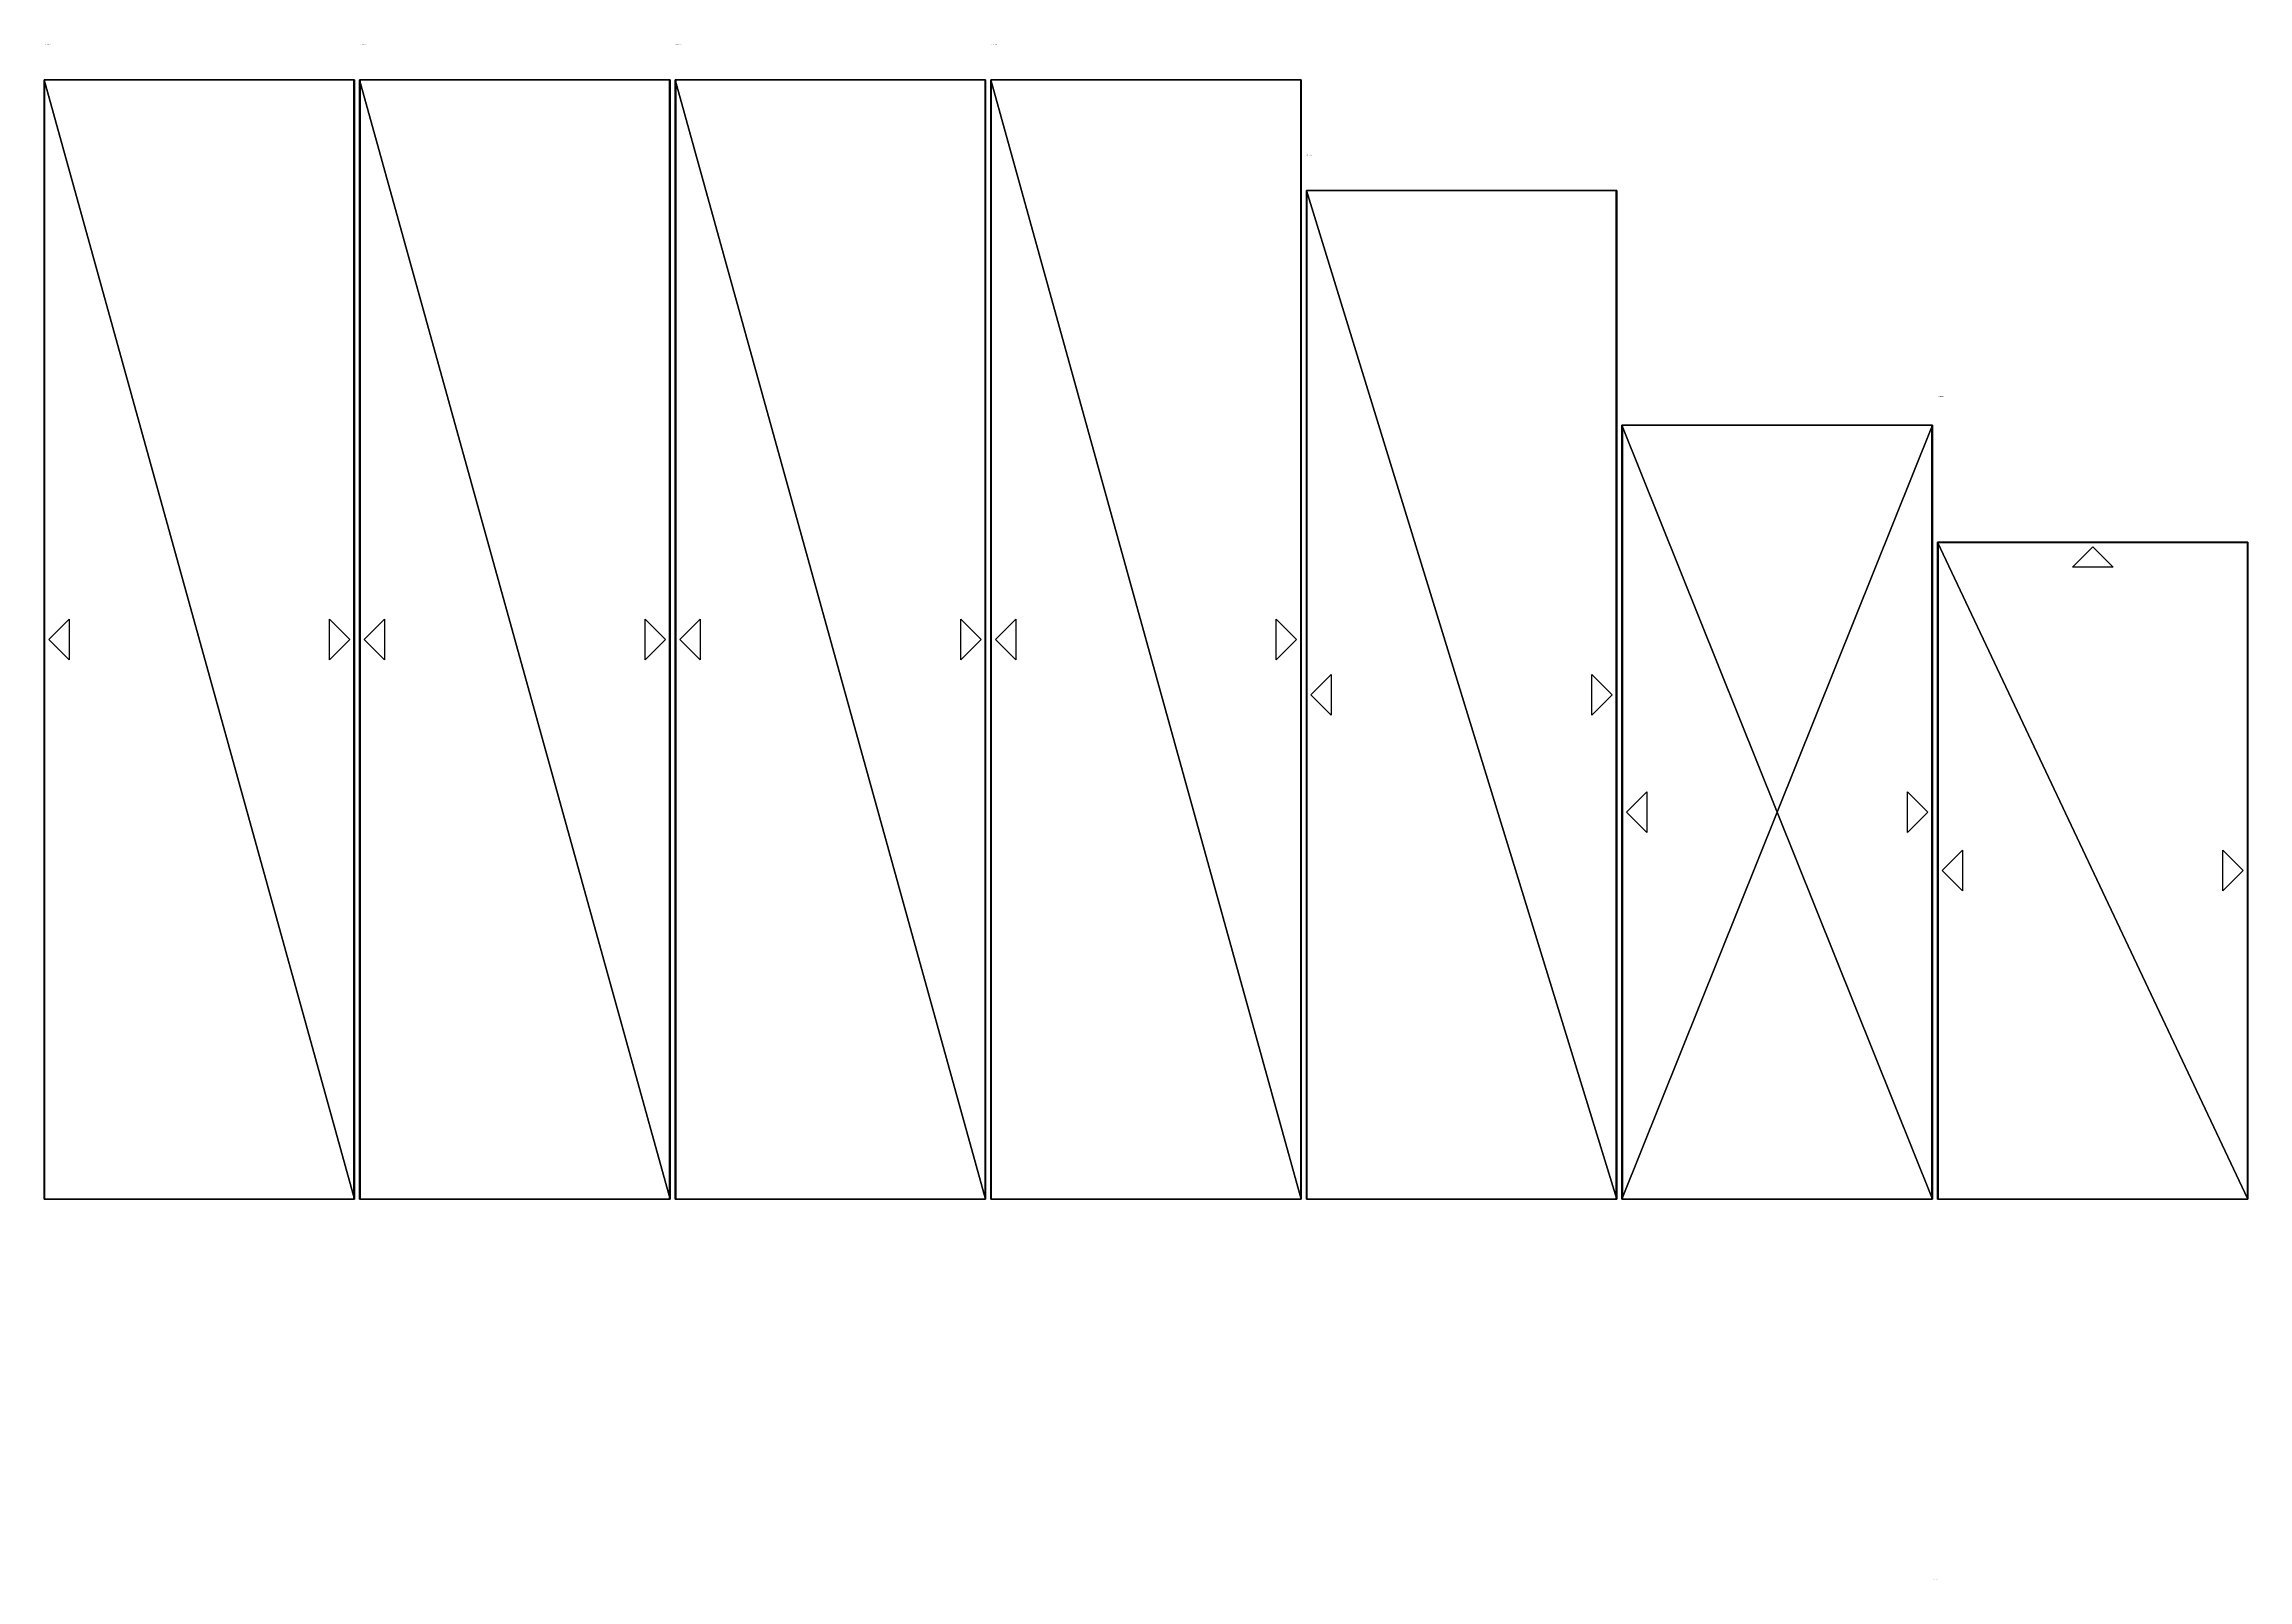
# Model space of a CAD drawing. Header units: millimetres. Extents: x -22333 to 21, y -1827 to 4092.
# Drawn here: x -22333 to -18073, y -736 to 2233 of the extents above; entities that cross this region are included whole.
import ezdxf

# ---------------------------------------------------------------- set-up
doc = ezdxf.new("R2010")
doc.units = ezdxf.units.MM
doc.header["$LTSCALE"] = 25.4
doc.layers.get('0').update_dxf_attribs({"true_color": 0xffffff})
doc.layers.add('ABF_cuttingLines', color=134, linetype='Continuous', true_color=0x009987)
doc.layers.add('ABF_edgeBanding', color=252, linetype='Continuous', true_color=0x777799)

# ---------------------------------------------------------------- blocks, each defined once
blk = doc.blocks.new('Group239#1')
at = {"layer": 'ABF_cuttingLines', "color": 0}
blk.add_polyline3d([(1, -1551, 0), (599, -1551, 0), (599, -282, 0), (1, -282, 0), (1, -1551, 0)], close=True, dxfattribs=at)
blk = doc.blocks.new('Group240#1')
at = {"layer": 'ABF_edgeBanding', "color": 0}
for points in [[(300, -289.9, 0), (339.3, -329.2, 0), (260.7, -329.2, 0), (300, -289.9, 0)], [(8.9, -916, 0), (48.2, -876.7, 0), (48.2, -955.3, 0), (8.9, -916, 0)], [(591.1, -916, 0), (551.8, -955.3, 0), (551.8, -876.7, 0), (591.1, -916, 0)]]:
    blk.add_polyline3d(points, close=True, dxfattribs=at)
blk = doc.blocks.new('_______ ______#31')
at = {"color": 0}
for p, q in [((0, -1551, 18), (0, -281, 18)), ((0, -281, 18), (600, -281, 18)), ((0, -1551), (0, -281)), ((0, -281), (600, -281)), ((0, -1551, 18), (0, -281, 18)), ((0, -281, 18), (0, -281)), ((0, -1551), (0, -281)), ((0, -281, 18), (600, -281, 18)), ((0, -281), (600, -281)), ((0, -281, 18), (0, -281)), ((600, -281, 18), (600, -1551, 18)), ((600, -281), (600, -1551)), ((600, -281, 18), (600, -281)), ((600, -281, 18), (600, -1551, 18)), ((600, -281), (600, -1551)), ((600, -281, 18), (600, -281)), ((600, -1551, 18), (0, -1551, 18)), ((600, -1551), (0, -1551)), ((0, -1551, 18), (0, -1551)), ((600, -1551, 18), (0, -1551, 18)), ((0, -1551, 18), (0, -1551)), ((600, -1551), (0, -1551)), ((600, -1551, 18), (600, -1551)), ((600, -1551, 18), (600, -1551))]:
    blk.add_line(p, q, dxfattribs=at)
at = {"layer": 'ABF_cuttingLines', "color": 0}
ref = blk.add_blockref('Group239#1', (0, 0, 18), dxfattribs=at)
ref.add_attrib('Skp_GroupInstanceName', '_ABF_cuttingLines', (0, 0), dxfattribs={"layer": '0', "height": 1})
at = {"layer": 'ABF_edgeBanding', "color": 0}
ref = blk.add_blockref('Group240#1', (0, 0, 18), dxfattribs=at)
ref.add_attrib('Skp_GroupInstanceName', '_ABF_edgeBanding', (0, 0), dxfattribs={"layer": '0', "height": 1})
at = {"color": 7, "true_color": 0xffffff}
mesh = blk.add_polyface(dxfattribs=at)
corners = [(600, -1551, 18), (0, -281, 18), (0, -1551, 18), (600, -281, 18)]
mesh.append_faces([[corners[k] for k in face] for face in [(0, 1, 2), (1, 0, 3)]], dxfattribs={"vtx0": -1, "color": 7})
at = {"color": 0}
mesh = blk.add_polyface(dxfattribs=at)
corners = [(0, -281), (600, -1551), (0, -1551), (600, -281)]
mesh.append_faces([[corners[k] for k in face] for face in [(0, 1, 2), (1, 0, 3)]], dxfattribs={"vtx0": -1, "color": 0})
mesh = blk.add_polyface(dxfattribs=at)
corners = [(0, -281, 18), (0, -1551), (0, -1551, 18), (0, -281)]
mesh.append_faces([[corners[k] for k in face] for face in [(0, 1, 2), (1, 0, 3)]], dxfattribs={"vtx0": -1, "color": 0})
mesh = blk.add_polyface(dxfattribs=at)
corners = [(0, -281, 18), (600, -281), (0, -281), (600, -281, 18)]
mesh.append_faces([[corners[k] for k in face] for face in [(0, 1, 2), (1, 0, 3)]], dxfattribs={"vtx0": -1, "color": 0})
mesh = blk.add_polyface(dxfattribs=at)
corners = [(600, -281), (600, -1551, 18), (600, -1551), (600, -281, 18)]
mesh.append_faces([[corners[k] for k in face] for face in [(0, 1, 2), (1, 0, 3)]], dxfattribs={"vtx0": -1, "color": 0})
mesh = blk.add_polyface(dxfattribs=at)
corners = [(600, -1551, 18), (0, -1551), (600, -1551), (0, -1551, 18)]
mesh.append_faces([[corners[k] for k in face] for face in [(0, 1, 2), (1, 0, 3)]], dxfattribs={"vtx0": -1, "color": 0})
blk = doc.blocks.new('Group241#1')
at = {"layer": 'ABF_cuttingLines', "color": 0}
blk.add_polyline3d([(-599, 2232, 0), (-599, 736, 0), (-1, 736, 0), (-1, 2232, 0), (-599, 2232, 0)], close=True, dxfattribs=at)
blk = doc.blocks.new('Group242#1')
at = {"layer": 'ABF_edgeBanding', "color": 0}
for points in [[(-591.1, 1484, 0), (-551.8, 1523.3, 0), (-551.8, 1444.7, 0), (-591.1, 1484, 0)], [(-8.9, 1484, 0), (-48.2, 1444.7, 0), (-48.2, 1523.3, 0), (-8.9, 1484, 0)]]:
    blk.add_polyline3d(points, close=True, dxfattribs=at)
blk = doc.blocks.new('______ 1. ___#126')
at = {"color": 0}
for p, q in [((-600, 2232, 18), (0, 2232, 18)), ((-600, 736, 18), (-600, 2232, 18)), ((-600, 2232), (0, 2232)), ((-600, 736), (-600, 2232)), ((-600, 2232, 18), (0, 2232, 18)), ((-600, 2232), (0, 2232)), ((-600, 2232, 18), (-600, 2232)), ((-600, 736, 18), (-600, 2232, 18)), ((-600, 2232, 18), (-600, 2232)), ((-600, 736), (-600, 2232)), ((0, 2232, 18), (0, 736, 18)), ((0, 2232), (0, 736)), ((0, 2232, 18), (0, 2232)), ((0, 2232, 18), (0, 736, 18)), ((0, 2232), (0, 736)), ((0, 2232, 18), (0, 2232)), ((0, 736, 18), (-600, 736, 18)), ((0, 736), (-600, 736)), ((0, 736, 18), (-600, 736, 18)), ((-600, 736, 18), (-600, 736)), ((0, 736), (-600, 736)), ((-600, 736, 18), (-600, 736)), ((0, 736, 18), (0, 736)), ((0, 736, 18), (0, 736))]:
    blk.add_line(p, q, dxfattribs=at)
at = {"layer": 'ABF_cuttingLines', "color": 0}
ref = blk.add_blockref('Group241#1', (0, 0, 18), dxfattribs=at)
ref.add_attrib('Skp_GroupInstanceName', '_ABF_cuttingLines', (0, 0), dxfattribs={"layer": '0', "height": 1})
at = {"layer": 'ABF_edgeBanding', "color": 0}
ref = blk.add_blockref('Group242#1', (0, 0, 18), dxfattribs=at)
ref.add_attrib('Skp_GroupInstanceName', '_ABF_edgeBanding', (0, 0), dxfattribs={"layer": '0', "height": 1})
at = {"color": 7, "true_color": 0xffffff}
mesh = blk.add_polyface(dxfattribs=at)
corners = [(0, 736, 18), (-600, 2232, 18), (-600, 736, 18), (0, 2232, 18)]
mesh.append_faces([[corners[k] for k in face] for face in [(0, 1, 2), (1, 0, 3)]], dxfattribs={"vtx0": -1, "color": 7})
at = {"color": 0}
mesh = blk.add_polyface(dxfattribs=at)
corners = [(0, 2232), (-600, 736), (-600, 2232), (0, 736)]
mesh.append_faces([[corners[k] for k in face] for face in [(0, 1, 2), (1, 0, 3)]], dxfattribs={"vtx0": -1, "color": 0})
mesh = blk.add_polyface(dxfattribs=at)
corners = [(-600, 2232, 18), (0, 2232), (-600, 2232), (0, 2232, 18)]
mesh.append_faces([[corners[k] for k in face] for face in [(0, 1, 2), (1, 0, 3)]], dxfattribs={"vtx0": -1, "color": 0})
mesh = blk.add_polyface(dxfattribs=at)
corners = [(-600, 2232, 18), (-600, 736), (-600, 736, 18), (-600, 2232)]
mesh.append_faces([[corners[k] for k in face] for face in [(0, 1, 2), (1, 0, 3)]], dxfattribs={"vtx0": -1, "color": 0})
mesh = blk.add_polyface(dxfattribs=at)
corners = [(0, 2232), (0, 736, 18), (0, 736), (0, 2232, 18)]
mesh.append_faces([[corners[k] for k in face] for face in [(0, 1, 2), (1, 0, 3)]], dxfattribs={"vtx0": -1, "color": 0})
mesh = blk.add_polyface(dxfattribs=at)
corners = [(0, 736, 18), (-600, 736), (0, 736), (-600, 736, 18)]
mesh.append_faces([[corners[k] for k in face] for face in [(0, 1, 2), (1, 0, 3)]], dxfattribs={"vtx0": -1, "color": 0})
blk = doc.blocks.new('Group243#1')
at = {"layer": 'ABF_cuttingLines', "color": 0}
blk.add_polyline3d([(1, -2018, 0), (599, -2018, 0), (599, -68, 0), (1, -68, 0), (1, -2018, 0)], close=True, dxfattribs=at)
blk = doc.blocks.new('Group244#1')
at = {"layer": 'ABF_edgeBanding', "color": 0}
for points in [[(8.9, -1043, 0), (48.2, -1003.7, 0), (48.2, -1082.3, 0), (8.9, -1043, 0)], [(591.1, -1043, 0), (551.8, -1082.3, 0), (551.8, -1003.7, 0), (591.1, -1043, 0)]]:
    blk.add_polyline3d(points, close=True, dxfattribs=at)
blk = doc.blocks.new('______ 1. ___#127')
at = {"color": 0}
for p, q in [((0, -2018, 18), (0, -68, 18)), ((0, -68, 18), (600, -68, 18)), ((0, -2018), (0, -68)), ((0, -68), (600, -68)), ((0, -2018, 18), (0, -68, 18)), ((0, -68, 18), (0, -68)), ((0, -2018), (0, -68)), ((0, -68, 18), (600, -68, 18)), ((0, -68), (600, -68)), ((0, -68, 18), (0, -68)), ((600, -68, 18), (600, -2018, 18)), ((600, -68), (600, -2018)), ((600, -68, 18), (600, -68)), ((600, -68, 18), (600, -2018, 18)), ((600, -68), (600, -2018)), ((600, -68, 18), (600, -68)), ((600, -2018, 18), (0, -2018, 18)), ((600, -2018), (0, -2018)), ((0, -2018, 18), (0, -2018)), ((600, -2018, 18), (0, -2018, 18)), ((0, -2018, 18), (0, -2018)), ((600, -2018), (0, -2018)), ((600, -2018, 18), (600, -2018)), ((600, -2018, 18), (600, -2018))]:
    blk.add_line(p, q, dxfattribs=at)
at = {"layer": 'ABF_cuttingLines', "color": 0}
ref = blk.add_blockref('Group243#1', (0, 0, 18), dxfattribs=at)
ref.add_attrib('Skp_GroupInstanceName', '_ABF_cuttingLines', (0, 0), dxfattribs={"layer": '0', "height": 1})
at = {"layer": 'ABF_edgeBanding', "color": 0}
ref = blk.add_blockref('Group244#1', (0, 0, 18), dxfattribs=at)
ref.add_attrib('Skp_GroupInstanceName', '_ABF_edgeBanding', (0, 0), dxfattribs={"layer": '0', "height": 1})
at = {"color": 7, "true_color": 0xffffff}
mesh = blk.add_polyface(dxfattribs=at)
corners = [(600, -2018, 18), (0, -68, 18), (0, -2018, 18), (600, -68, 18)]
mesh.append_faces([[corners[k] for k in face] for face in [(0, 1, 2), (1, 0, 3)]], dxfattribs={"vtx0": -1, "color": 7})
at = {"color": 0}
mesh = blk.add_polyface(dxfattribs=at)
corners = [(0, -68), (600, -2018), (0, -2018), (600, -68)]
mesh.append_faces([[corners[k] for k in face] for face in [(0, 1, 2), (1, 0, 3)]], dxfattribs={"vtx0": -1, "color": 0})
mesh = blk.add_polyface(dxfattribs=at)
corners = [(0, -68, 18), (0, -2018), (0, -2018, 18), (0, -68)]
mesh.append_faces([[corners[k] for k in face] for face in [(0, 1, 2), (1, 0, 3)]], dxfattribs={"vtx0": -1, "color": 0})
mesh = blk.add_polyface(dxfattribs=at)
corners = [(0, -68, 18), (600, -68), (0, -68), (600, -68, 18)]
mesh.append_faces([[corners[k] for k in face] for face in [(0, 1, 2), (1, 0, 3)]], dxfattribs={"vtx0": -1, "color": 0})
mesh = blk.add_polyface(dxfattribs=at)
corners = [(600, -68), (600, -2018, 18), (600, -2018), (600, -68, 18)]
mesh.append_faces([[corners[k] for k in face] for face in [(0, 1, 2), (1, 0, 3)]], dxfattribs={"vtx0": -1, "color": 0})
mesh = blk.add_polyface(dxfattribs=at)
corners = [(600, -2018, 18), (0, -2018), (600, -2018), (0, -2018, 18)]
mesh.append_faces([[corners[k] for k in face] for face in [(0, 1, 2), (1, 0, 3)]], dxfattribs={"vtx0": -1, "color": 0})
blk = doc.blocks.new('Group245#1')
at = {"layer": 'ABF_cuttingLines', "color": 0}
blk.add_polyline3d([(1, -2232, 0), (599, -2232, 0), (599, -68, 0), (1, -68, 0), (1, -2232, 0)], close=True, dxfattribs=at)
blk = doc.blocks.new('Group246#1')
at = {"layer": 'ABF_edgeBanding', "color": 0}
for points in [[(8.9, -1150, 0), (48.2, -1110.7, 0), (48.2, -1189.3, 0), (8.9, -1150, 0)], [(591.1, -1150, 0), (551.8, -1189.3, 0), (551.8, -1110.7, 0), (591.1, -1150, 0)]]:
    blk.add_polyline3d(points, close=True, dxfattribs=at)
blk = doc.blocks.new('______ 1. ___#128')
at = {"color": 0}
for p, q in [((0, -2232, 18), (0, -68, 18)), ((0, -68, 18), (600, -68, 18)), ((0, -2232), (0, -68)), ((0, -68), (600, -68)), ((0, -2232, 18), (0, -68, 18)), ((0, -68, 18), (0, -68)), ((0, -2232), (0, -68)), ((0, -68, 18), (600, -68, 18)), ((0, -68), (600, -68)), ((0, -68, 18), (0, -68)), ((600, -68, 18), (600, -2232, 18)), ((600, -68), (600, -2232)), ((600, -68, 18), (600, -68)), ((600, -68, 18), (600, -2232, 18)), ((600, -68), (600, -2232)), ((600, -68, 18), (600, -68)), ((600, -2232, 18), (0, -2232, 18)), ((600, -2232), (0, -2232)), ((0, -2232, 18), (0, -2232)), ((600, -2232, 18), (0, -2232, 18)), ((0, -2232, 18), (0, -2232)), ((600, -2232), (0, -2232)), ((600, -2232, 18), (600, -2232)), ((600, -2232, 18), (600, -2232))]:
    blk.add_line(p, q, dxfattribs=at)
at = {"layer": 'ABF_cuttingLines', "color": 0}
ref = blk.add_blockref('Group245#1', (0, 0, 18), dxfattribs=at)
ref.add_attrib('Skp_GroupInstanceName', '_ABF_cuttingLines', (0, 0), dxfattribs={"layer": '0', "height": 1})
at = {"layer": 'ABF_edgeBanding', "color": 0}
ref = blk.add_blockref('Group246#1', (0, 0, 18), dxfattribs=at)
ref.add_attrib('Skp_GroupInstanceName', '_ABF_edgeBanding', (0, 0), dxfattribs={"layer": '0', "height": 1})
at = {"color": 7, "true_color": 0xffffff}
mesh = blk.add_polyface(dxfattribs=at)
corners = [(600, -2232, 18), (0, -68, 18), (0, -2232, 18), (600, -68, 18)]
mesh.append_faces([[corners[k] for k in face] for face in [(0, 1, 2), (1, 0, 3)]], dxfattribs={"vtx0": -1, "color": 7})
at = {"color": 0}
mesh = blk.add_polyface(dxfattribs=at)
corners = [(0, -68), (600, -2232), (0, -2232), (600, -68)]
mesh.append_faces([[corners[k] for k in face] for face in [(0, 1, 2), (1, 0, 3)]], dxfattribs={"vtx0": -1, "color": 0})
mesh = blk.add_polyface(dxfattribs=at)
corners = [(0, -68, 18), (0, -2232), (0, -2232, 18), (0, -68)]
mesh.append_faces([[corners[k] for k in face] for face in [(0, 1, 2), (1, 0, 3)]], dxfattribs={"vtx0": -1, "color": 0})
mesh = blk.add_polyface(dxfattribs=at)
corners = [(0, -68, 18), (600, -68), (0, -68), (600, -68, 18)]
mesh.append_faces([[corners[k] for k in face] for face in [(0, 1, 2), (1, 0, 3)]], dxfattribs={"vtx0": -1, "color": 0})
mesh = blk.add_polyface(dxfattribs=at)
corners = [(600, -68), (600, -2232, 18), (600, -2232), (600, -68, 18)]
mesh.append_faces([[corners[k] for k in face] for face in [(0, 1, 2), (1, 0, 3)]], dxfattribs={"vtx0": -1, "color": 0})
mesh = blk.add_polyface(dxfattribs=at)
corners = [(600, -2232, 18), (0, -2232), (600, -2232), (0, -2232, 18)]
mesh.append_faces([[corners[k] for k in face] for face in [(0, 1, 2), (1, 0, 3)]], dxfattribs={"vtx0": -1, "color": 0})
blk = doc.blocks.new('Group247#1')
at = {"layer": 'ABF_cuttingLines', "color": 0}
blk.add_polyline3d([(1, -2232, 0), (599, -2232, 0), (599, -68, 0), (1, -68, 0), (1, -2232, 0)], close=True, dxfattribs=at)
blk = doc.blocks.new('Group248#1')
at = {"layer": 'ABF_edgeBanding', "color": 0}
for points in [[(8.9, -1150, 0), (48.2, -1110.7, 0), (48.2, -1189.3, 0), (8.9, -1150, 0)], [(591.1, -1150, 0), (551.8, -1189.3, 0), (551.8, -1110.7, 0), (591.1, -1150, 0)]]:
    blk.add_polyline3d(points, close=True, dxfattribs=at)
blk = doc.blocks.new('______ 1. ___#129')
at = {"color": 0}
for p, q in [((0, -2232, 18), (0, -68, 18)), ((0, -68, 18), (600, -68, 18)), ((0, -2232), (0, -68)), ((0, -68), (600, -68)), ((0, -2232, 18), (0, -68, 18)), ((0, -68, 18), (0, -68)), ((0, -2232), (0, -68)), ((0, -68, 18), (600, -68, 18)), ((0, -68), (600, -68)), ((0, -68, 18), (0, -68)), ((600, -68, 18), (600, -2232, 18)), ((600, -68), (600, -2232)), ((600, -68, 18), (600, -68)), ((600, -68, 18), (600, -2232, 18)), ((600, -68), (600, -2232)), ((600, -68, 18), (600, -68)), ((600, -2232, 18), (0, -2232, 18)), ((600, -2232), (0, -2232)), ((0, -2232, 18), (0, -2232)), ((600, -2232, 18), (0, -2232, 18)), ((0, -2232, 18), (0, -2232)), ((600, -2232), (0, -2232)), ((600, -2232, 18), (600, -2232)), ((600, -2232, 18), (600, -2232))]:
    blk.add_line(p, q, dxfattribs=at)
at = {"layer": 'ABF_cuttingLines', "color": 0}
ref = blk.add_blockref('Group247#1', (0, 0, 18), dxfattribs=at)
ref.add_attrib('Skp_GroupInstanceName', '_ABF_cuttingLines', (0, 0), dxfattribs={"layer": '0', "height": 1})
at = {"layer": 'ABF_edgeBanding', "color": 0}
ref = blk.add_blockref('Group248#1', (0, 0, 18), dxfattribs=at)
ref.add_attrib('Skp_GroupInstanceName', '_ABF_edgeBanding', (0, 0), dxfattribs={"layer": '0', "height": 1})
at = {"color": 7, "true_color": 0xffffff}
mesh = blk.add_polyface(dxfattribs=at)
corners = [(600, -2232, 18), (0, -68, 18), (0, -2232, 18), (600, -68, 18)]
mesh.append_faces([[corners[k] for k in face] for face in [(0, 1, 2), (1, 0, 3)]], dxfattribs={"vtx0": -1, "color": 7})
at = {"color": 0}
mesh = blk.add_polyface(dxfattribs=at)
corners = [(0, -68), (600, -2232), (0, -2232), (600, -68)]
mesh.append_faces([[corners[k] for k in face] for face in [(0, 1, 2), (1, 0, 3)]], dxfattribs={"vtx0": -1, "color": 0})
mesh = blk.add_polyface(dxfattribs=at)
corners = [(0, -68, 18), (0, -2232), (0, -2232, 18), (0, -68)]
mesh.append_faces([[corners[k] for k in face] for face in [(0, 1, 2), (1, 0, 3)]], dxfattribs={"vtx0": -1, "color": 0})
mesh = blk.add_polyface(dxfattribs=at)
corners = [(0, -68, 18), (600, -68), (0, -68), (600, -68, 18)]
mesh.append_faces([[corners[k] for k in face] for face in [(0, 1, 2), (1, 0, 3)]], dxfattribs={"vtx0": -1, "color": 0})
mesh = blk.add_polyface(dxfattribs=at)
corners = [(600, -68), (600, -2232, 18), (600, -2232), (600, -68, 18)]
mesh.append_faces([[corners[k] for k in face] for face in [(0, 1, 2), (1, 0, 3)]], dxfattribs={"vtx0": -1, "color": 0})
mesh = blk.add_polyface(dxfattribs=at)
corners = [(600, -2232, 18), (0, -2232), (600, -2232), (0, -2232, 18)]
mesh.append_faces([[corners[k] for k in face] for face in [(0, 1, 2), (1, 0, 3)]], dxfattribs={"vtx0": -1, "color": 0})
blk = doc.blocks.new('Group249#1')
at = {"layer": 'ABF_cuttingLines', "color": 0}
blk.add_polyline3d([(1, -2232, 0), (599, -2232, 0), (599, -68, 0), (1, -68, 0), (1, -2232, 0)], close=True, dxfattribs=at)
blk = doc.blocks.new('Group250#1')
at = {"layer": 'ABF_edgeBanding', "color": 0}
for points in [[(8.9, -1150, 0), (48.2, -1110.7, 0), (48.2, -1189.3, 0), (8.9, -1150, 0)], [(591.1, -1150, 0), (551.8, -1189.3, 0), (551.8, -1110.7, 0), (591.1, -1150, 0)]]:
    blk.add_polyline3d(points, close=True, dxfattribs=at)
blk = doc.blocks.new('______ 1. ___#130')
at = {"color": 0}
for p, q in [((0, -2232, 18), (0, -68, 18)), ((0, -68, 18), (600, -68, 18)), ((0, -2232), (0, -68)), ((0, -68), (600, -68)), ((0, -2232, 18), (0, -68, 18)), ((0, -68, 18), (0, -68)), ((0, -2232), (0, -68)), ((0, -68, 18), (600, -68, 18)), ((0, -68), (600, -68)), ((0, -68, 18), (0, -68)), ((600, -68, 18), (600, -2232, 18)), ((600, -68), (600, -2232)), ((600, -68, 18), (600, -68)), ((600, -68, 18), (600, -2232, 18)), ((600, -68), (600, -2232)), ((600, -68, 18), (600, -68)), ((600, -2232, 18), (0, -2232, 18)), ((600, -2232), (0, -2232)), ((0, -2232, 18), (0, -2232)), ((600, -2232, 18), (0, -2232, 18)), ((0, -2232, 18), (0, -2232)), ((600, -2232), (0, -2232)), ((600, -2232, 18), (600, -2232)), ((600, -2232, 18), (600, -2232))]:
    blk.add_line(p, q, dxfattribs=at)
at = {"layer": 'ABF_cuttingLines', "color": 0}
ref = blk.add_blockref('Group249#1', (0, 0, 18), dxfattribs=at)
ref.add_attrib('Skp_GroupInstanceName', '_ABF_cuttingLines', (0, 0), dxfattribs={"layer": '0', "height": 1})
at = {"layer": 'ABF_edgeBanding', "color": 0}
ref = blk.add_blockref('Group250#1', (0, 0, 18), dxfattribs=at)
ref.add_attrib('Skp_GroupInstanceName', '_ABF_edgeBanding', (0, 0), dxfattribs={"layer": '0', "height": 1})
at = {"color": 7, "true_color": 0xffffff}
mesh = blk.add_polyface(dxfattribs=at)
corners = [(600, -2232, 18), (0, -68, 18), (0, -2232, 18), (600, -68, 18)]
mesh.append_faces([[corners[k] for k in face] for face in [(0, 1, 2), (1, 0, 3)]], dxfattribs={"vtx0": -1, "color": 7})
at = {"color": 0}
mesh = blk.add_polyface(dxfattribs=at)
corners = [(0, -68), (600, -2232), (0, -2232), (600, -68)]
mesh.append_faces([[corners[k] for k in face] for face in [(0, 1, 2), (1, 0, 3)]], dxfattribs={"vtx0": -1, "color": 0})
mesh = blk.add_polyface(dxfattribs=at)
corners = [(0, -68, 18), (0, -2232), (0, -2232, 18), (0, -68)]
mesh.append_faces([[corners[k] for k in face] for face in [(0, 1, 2), (1, 0, 3)]], dxfattribs={"vtx0": -1, "color": 0})
mesh = blk.add_polyface(dxfattribs=at)
corners = [(0, -68, 18), (600, -68), (0, -68), (600, -68, 18)]
mesh.append_faces([[corners[k] for k in face] for face in [(0, 1, 2), (1, 0, 3)]], dxfattribs={"vtx0": -1, "color": 0})
mesh = blk.add_polyface(dxfattribs=at)
corners = [(600, -68), (600, -2232, 18), (600, -2232), (600, -68, 18)]
mesh.append_faces([[corners[k] for k in face] for face in [(0, 1, 2), (1, 0, 3)]], dxfattribs={"vtx0": -1, "color": 0})
mesh = blk.add_polyface(dxfattribs=at)
corners = [(600, -2232, 18), (0, -2232), (600, -2232), (0, -2232, 18)]
mesh.append_faces([[corners[k] for k in face] for face in [(0, 1, 2), (1, 0, 3)]], dxfattribs={"vtx0": -1, "color": 0})
blk = doc.blocks.new('Group251#1')
at = {"layer": 'ABF_cuttingLines', "color": 0}
blk.add_polyline3d([(1, -2232, 0), (599, -2232, 0), (599, -68, 0), (1, -68, 0), (1, -2232, 0)], close=True, dxfattribs=at)
blk = doc.blocks.new('Group252#1')
at = {"layer": 'ABF_edgeBanding', "color": 0}
for points in [[(8.9, -1150, 0), (48.2, -1110.7, 0), (48.2, -1189.3, 0), (8.9, -1150, 0)], [(591.1, -1150, 0), (551.8, -1189.3, 0), (551.8, -1110.7, 0), (591.1, -1150, 0)]]:
    blk.add_polyline3d(points, close=True, dxfattribs=at)
blk = doc.blocks.new('______ 1. ___#131')
at = {"color": 0}
for p, q in [((0, -2232, 18), (0, -68, 18)), ((0, -68, 18), (600, -68, 18)), ((0, -2232), (0, -68)), ((0, -68), (600, -68)), ((0, -2232, 18), (0, -68, 18)), ((0, -68, 18), (0, -68)), ((0, -2232), (0, -68)), ((0, -68, 18), (600, -68, 18)), ((0, -68), (600, -68)), ((0, -68, 18), (0, -68)), ((600, -68, 18), (600, -2232, 18)), ((600, -68), (600, -2232)), ((600, -68, 18), (600, -68)), ((600, -68, 18), (600, -2232, 18)), ((600, -68), (600, -2232)), ((600, -68, 18), (600, -68)), ((600, -2232, 18), (0, -2232, 18)), ((600, -2232), (0, -2232)), ((0, -2232, 18), (0, -2232)), ((600, -2232, 18), (0, -2232, 18)), ((0, -2232, 18), (0, -2232)), ((600, -2232), (0, -2232)), ((600, -2232, 18), (600, -2232)), ((600, -2232, 18), (600, -2232))]:
    blk.add_line(p, q, dxfattribs=at)
at = {"layer": 'ABF_cuttingLines', "color": 0}
ref = blk.add_blockref('Group251#1', (0, 0, 18), dxfattribs=at)
ref.add_attrib('Skp_GroupInstanceName', '_ABF_cuttingLines', (0, 0), dxfattribs={"layer": '0', "height": 1})
at = {"layer": 'ABF_edgeBanding', "color": 0}
ref = blk.add_blockref('Group252#1', (0, 0, 18), dxfattribs=at)
ref.add_attrib('Skp_GroupInstanceName', '_ABF_edgeBanding', (0, 0), dxfattribs={"layer": '0', "height": 1})
at = {"color": 7, "true_color": 0xffffff}
mesh = blk.add_polyface(dxfattribs=at)
corners = [(600, -2232, 18), (0, -68, 18), (0, -2232, 18), (600, -68, 18)]
mesh.append_faces([[corners[k] for k in face] for face in [(0, 1, 2), (1, 0, 3)]], dxfattribs={"vtx0": -1, "color": 7})
at = {"color": 0}
mesh = blk.add_polyface(dxfattribs=at)
corners = [(0, -68), (600, -2232), (0, -2232), (600, -68)]
mesh.append_faces([[corners[k] for k in face] for face in [(0, 1, 2), (1, 0, 3)]], dxfattribs={"vtx0": -1, "color": 0})
mesh = blk.add_polyface(dxfattribs=at)
corners = [(0, -68, 18), (0, -2232), (0, -2232, 18), (0, -68)]
mesh.append_faces([[corners[k] for k in face] for face in [(0, 1, 2), (1, 0, 3)]], dxfattribs={"vtx0": -1, "color": 0})
mesh = blk.add_polyface(dxfattribs=at)
corners = [(0, -68, 18), (600, -68), (0, -68), (600, -68, 18)]
mesh.append_faces([[corners[k] for k in face] for face in [(0, 1, 2), (1, 0, 3)]], dxfattribs={"vtx0": -1, "color": 0})
mesh = blk.add_polyface(dxfattribs=at)
corners = [(600, -68), (600, -2232, 18), (600, -2232), (600, -68, 18)]
mesh.append_faces([[corners[k] for k in face] for face in [(0, 1, 2), (1, 0, 3)]], dxfattribs={"vtx0": -1, "color": 0})
mesh = blk.add_polyface(dxfattribs=at)
corners = [(600, -2232, 18), (0, -2232), (600, -2232), (0, -2232, 18)]
mesh.append_faces([[corners[k] for k in face] for face in [(0, 1, 2), (1, 0, 3)]], dxfattribs={"vtx0": -1, "color": 0})
blk = doc.blocks.new('THICKNESS_18')
at = {"color": 0}
for name, p in [('______ 1. ___#131', (-22333, 2232)), ('______ 1. ___#130', (-21723, 2232)), ('______ 1. ___#129', (-21113, 2232)), ('______ 1. ___#128', (-20503, 2232)), ('______ 1. ___#127', (-19893, 2018)), ('_______ ______#31', (-18673, 1551)), ('______ 1. ___#126', (-18683, -736))]:
    blk.add_blockref(name, p, dxfattribs=at)

msp = doc.modelspace()

# ---------------------------------------------------------------- block references
at = {"color": 0}
msp.add_blockref('THICKNESS_18', (0, 0), dxfattribs=at)

doc.saveas('drawing.dxf')
